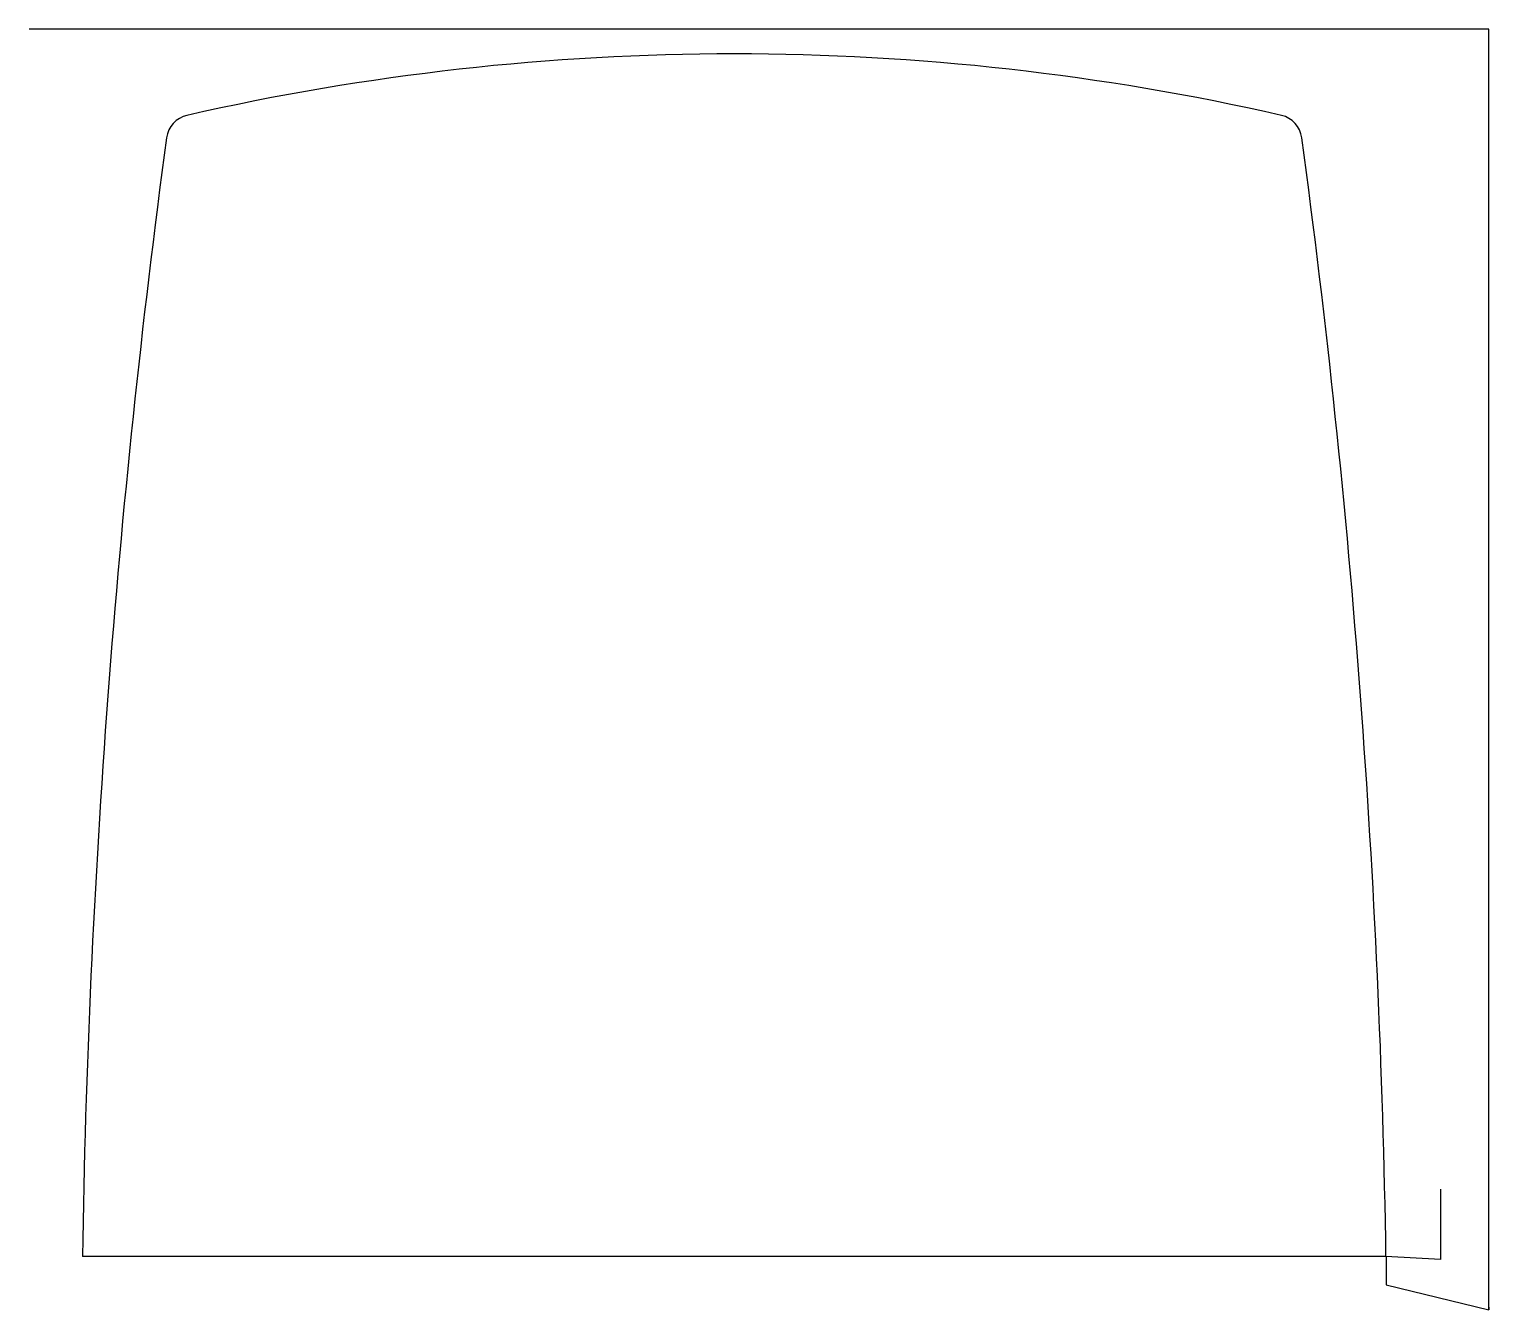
# Model space of a CAD drawing. Header units: metres. Extents: x 296 to 820, y 0 to 460.
import ezdxf

# ---------------------------------------------------------------- set-up
doc = ezdxf.new("R2010")
doc.units = ezdxf.units.M

msp = doc.modelspace()

# ---------------------------------------------------------------- linework, layer by layer
at = {"layer": 'TOOL_0'}
for p, q in [((296.594, 460.323), (295.594, 460.323)), ((820.338, 460.323), (296.594, 460.323)), ((820.338, 1), (820.338, 460.323)), ((803.02, 43.31), (803.02, 18.12)), ((783.377, 19.143), (314.722, 19.143)), ((803.02, 18.12), (783.377, 19.143)), ((783.378, 19.143), (783.378, 8.985)), ((783.378, 8.985), (820.338, 0)), ((820.338, 0), (820.338, 1)), ((820.338, 1), (820.338, 0)), ((820.338, 0), (820.338, 1))]:
    msp.add_line(p, q, dxfattribs=at)
for centre, radius, start, end in [((549.05, -435.607), 887.05, 77.186323, 102.813677), ((354.457, 420.021), 9.572, 102.90534, 172.2068), ((743.643, 420.021), 9.573, 7.7932, 77.09466), ((3717.848, -34.607), 3403.55, 172.301745, 179.095128), ((-2619.748, -34.607), 3403.55, 0.904872, 7.698255)]:
    msp.add_arc(centre, radius, start, end, dxfattribs=at)

doc.saveas('drawing.dxf')
